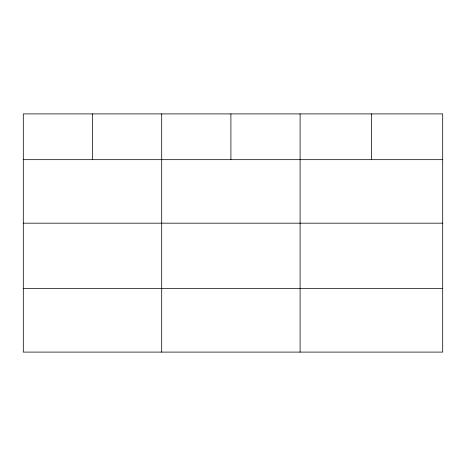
<?xml version="1.0" encoding="UTF-8"?>
<svg xmlns="http://www.w3.org/2000/svg" width="466" height="466" viewBox="0 0 466 466"><rect width="100%" height="100%" fill="white"/><g stroke="black" fill="none" stroke-linecap="round" stroke-linejoin="round"><path stroke-width="0.7" d="M442.7 223.173L442.7 113.902L23.3 113.902L23.3 352.098L442.7 352.098L442.7 223.173L23.3 223.173M23.3 159.675L442.7 159.675M23.3 288.6L442.7 288.6M371.402 113.902L371.402 159.675M300.104 113.902L300.104 352.098M230.903 113.902L230.903 159.675M161.702 113.902L161.702 352.098M92.501 113.902L92.501 159.675"/></g></svg>
